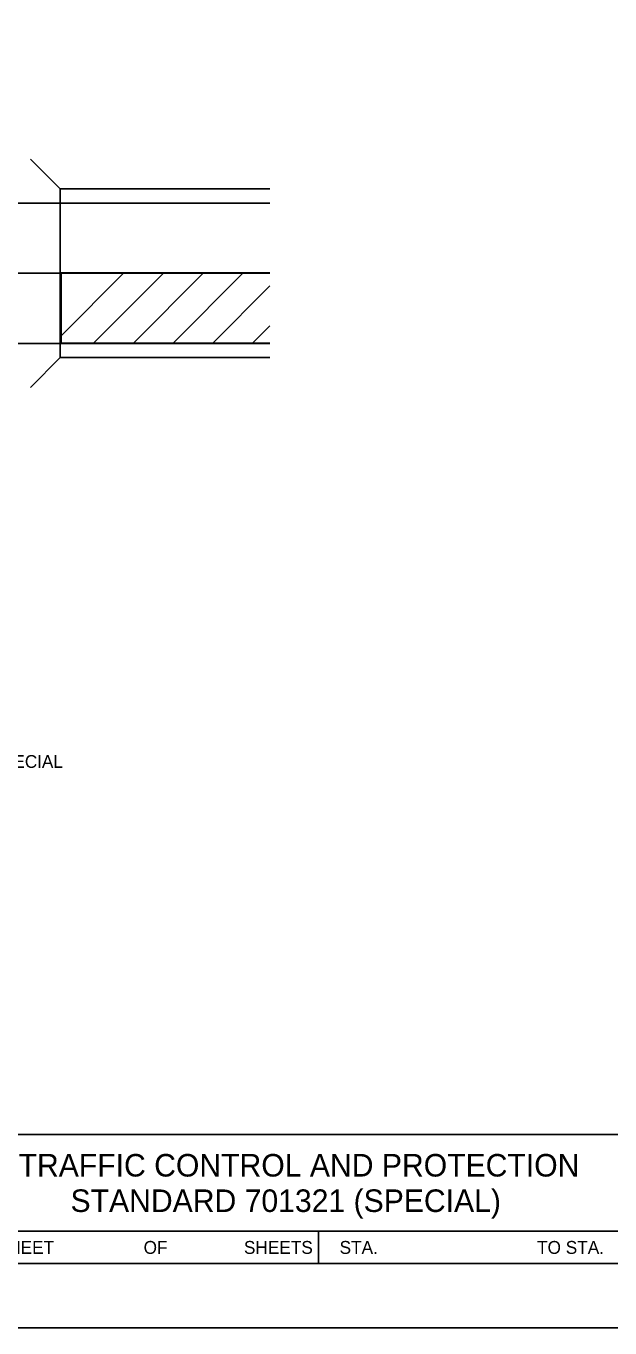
# Model space of a CAD drawing. Extents: x 52832 to 54215, y 64481 to 66497.
# Drawn here: x 53971.7 to 54062.4, y 66057.3 to 66259.4 of the extents above; entities that cross this region are included whole.
import ezdxf

# ---------------------------------------------------------------- set-up
doc = ezdxf.new("R2010")
doc.units = 0
for name, color, linetype in [('Alignment_EX_20 Baseline', 7, 'Continuous'), ('Design_PR_EOP', 7, 'Continuous'), ('Level 48', 7, 'Continuous'), ('Sheets_50 Reference Boundary', 7, 'Continuous'), ('Sheets_General Details', 7, 'Continuous'), ('Sheets_Printer Plotting Border', 7, 'Continuous'), ('Stage_Construction Traffic Control', 7, 'Continuous'), ('Topo_Bridge Structures', 7, 'Continuous')]:
    doc.layers.add(name, color=color, linetype=linetype)

msp = doc.modelspace()

# ---------------------------------------------------------------- linework, layer by layer
at = {"layer": 'Alignment_EX_20 Baseline'}
msp.add_line((53831.17, 66221.01), (54009.52, 66221.01), dxfattribs=at)
at = {"layer": 'Design_PR_EOP'}
for p, q in [((53831.17, 66231.91), (54009.52, 66231.91)), ((53831.17, 66210.1), (54009.52, 66210.1))]:
    msp.add_line(p, q, dxfattribs=at)
at = {"layer": 'Level 48'}
msp.add_lwpolyline([(53515.06, 66497.33), (54195.06, 66497.33), (54195.06, 66057.33), (53515.06, 66057.33)], close=True, dxfattribs=at)
at = {"layer": 'Sheets_50 Reference Boundary'}
msp.add_lwpolyline([(53555.06, 66487.33), (54185.06, 66487.33), (54185.06, 66087.33), (53555.06, 66087.33)], close=True, dxfattribs=at)
at = {"layer": 'Sheets_General Details'}
for p, q in [((53555.06, 66087.33), (54185.06, 66087.33)), ((53930.55, 66072.33), (54084.55, 66072.33)), ((54017.06, 66072.33), (54017.06, 66067.33)), ((54195.06, 66057.33), (53515.06, 66057.33))]:
    msp.add_line(p, q, dxfattribs=at)
msp.add_lwpolyline([(53555.06, 66487.33), (54185.06, 66487.33), (54185.06, 66067.33), (53555.06, 66067.33)], close=True, dxfattribs=at)
at = {"layer": 'Sheets_Printer Plotting Border'}
msp.add_lwpolyline([(53515.06, 66057.33), (54195.06, 66057.33), (54195.06, 66497.33), (53515.06, 66497.33)], close=True, dxfattribs=at)
at = {"layer": 'Stage_Construction Traffic Control'}
for p, q in [((53977.11, 66221.06), (54009.52, 66221.06)), ((53977.11, 66210.18), (53977.11, 66221.06)), ((53977.11, 66221.06), (54009.52, 66221.06)), ((54009.52, 66210.18), (53977.11, 66210.18))]:
    msp.add_line(p, q, dxfattribs=at)
for points in [[(53977.11, 66211.3), (53986.87, 66221.06)], [(53982.16, 66210.18), (53993.04, 66221.06)], [(53988.33, 66210.18), (53999.21, 66221.06)], [(53994.49, 66210.18), (54005.37, 66221.06)], [(54000.66, 66210.18), (54009.52, 66219.04)], [(54006.83, 66210.18), (54009.52, 66212.87)]]:
    msp.add_lwpolyline(points, dxfattribs=at)
at = {"layer": 'Topo_Bridge Structures'}
for p, q in [((53976.98, 66234.09), (53972.36, 66238.71)), ((53976.98, 66207.92), (53976.98, 66234.09)), ((53976.98, 66234.09), (54009.52, 66234.09)), ((53976.98, 66207.92), (53972.36, 66203.3)), ((53976.98, 66207.92), (54009.52, 66207.92))]:
    msp.add_line(p, q, dxfattribs=at)

# ---------------------------------------------------------------- texts
at = {"layer": 'Sheets_General Details'}
for s, height, p in [('for drums in STANDARD 2298 and shall meet the requirements of the RECURRING SPECIAL', 1.9838, (53866.65, 66144.25)), ('TRAFFIC CONTROL AND PROTECTION', 3.5, (53970.5, 66080.83)), ('STANDARD 701321 (SPECIAL)', 3.5, (53978.57, 66075.33)), ('SHEET', 2, (53967.1, 66068.83)), ('OF', 2, (53989.92, 66068.83)), ('SHEETS', 2, (54005.5, 66068.83)), ('STA.', 2, (54020.36, 66068.83)), ('TO STA.', 2, (54051.03, 66068.83))]:
    msp.add_text(s, height=height, dxfattribs=at).set_placement(p)

doc.saveas('drawing.dxf')
